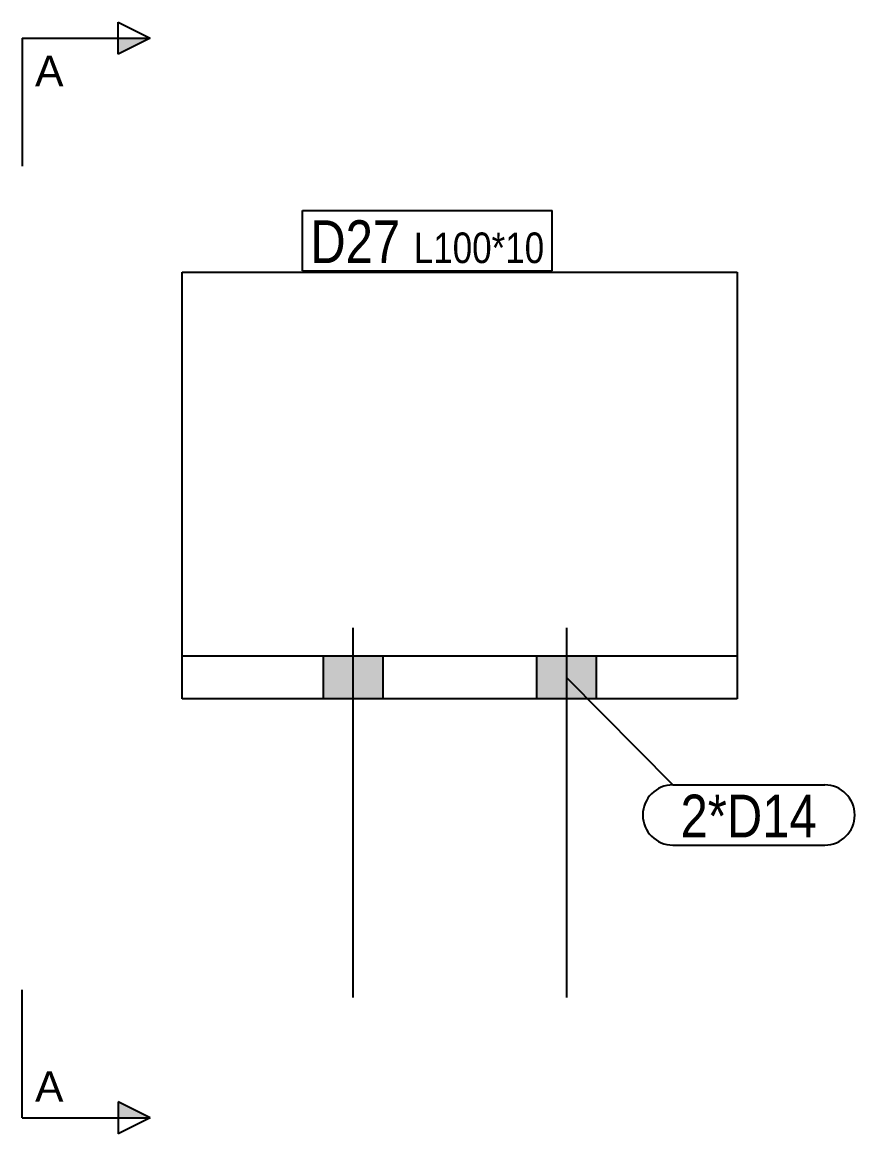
# Model space of a CAD drawing. Header units: millimetres. Extents: x 3 to 10977, y -21 to 269.
# Drawn here: x 10781.5 to 10976.6, y 9 to 269.4 of the extents above; entities that cross this region are included whole.
import ezdxf

# ---------------------------------------------------------------- set-up
doc = ezdxf.new("R2010")
doc.units = ezdxf.units.MM
doc.linetypes.add('DXK_LINE_DOT2', pattern=[3.9198, 1.9599, -1.9599])
doc.layers.add('STÅL', color=7, linetype='Continuous')
doc.layers.add('TEKST', color=7, linetype='Continuous')
doc.styles.add('Arial', font='ARIAL.TTF', dxfattribs={"height": 0.2})
doc.styles.add('Arial Narrow', font='ARIALN.TTF', dxfattribs={"height": 0.2})

msp = doc.modelspace()

# ---------------------------------------------------------------- hatches: boundary and pattern name
at = {"layer": 'STÅL', "linetype": 'Continuous'}
for points in [[(10866.04, 120.9), (10852.04, 120.9), (10852.04, 110.9), (10866.04, 110.9)], [(10916.04, 120.9), (10902.04, 120.9), (10902.04, 110.9), (10916.04, 110.9)]]:
    msp.add_hatch(color=3, dxfattribs=at).paths.add_polyline_path(points)
at = {"layer": 'TEKST', "linetype": 'Continuous'}
for points in [[(10804.04, 261.93), (10804.04, 265.68), (10811.54, 265.68)], [(10804.04, 12.75), (10804.04, 16.5), (10811.54, 12.75)]]:
    msp.add_hatch(color=30, dxfattribs=at).paths.add_polyline_path(points)

# ---------------------------------------------------------------- linework, layer by layer
at = {"layer": 'STÅL', "color": 2, "linetype": 'Continuous'}
for p, q in [((10819.04, 132.9), (10819.04, 210.9)), ((10819.04, 210.9), (10949.04, 210.9)), ((10949.04, 210.9), (10949.04, 110.9)), ((10819.04, 110.9), (10819.04, 132.9)), ((10949.04, 120.9), (10819.04, 120.9)), ((10949.04, 110.9), (10819.04, 110.9))]:
    msp.add_line(p, q, dxfattribs=at)
at = {"layer": 'STÅL', "color": 7, "linetype": 'DXK_LINE_DOT2'}
msp.add_line((10949.04, 210.44), (10949.04, 207.19), dxfattribs=at)
at = {"layer": 'STÅL', "color": 3, "linetype": 'Continuous'}
for p, q in [((10859.04, 127.5), (10859.04, 40.9)), ((10909.04, 127.5), (10909.04, 40.9)), ((10852.04, 120.9), (10852.04, 110.9)), ((10866.04, 120.9), (10866.04, 110.9)), ((10902.04, 120.9), (10902.04, 110.9)), ((10916.04, 120.9), (10916.04, 110.9))]:
    msp.add_line(p, q, dxfattribs=at)
at = {"layer": 'TEKST', "color": 30, "linetype": 'Continuous'}
for p, q in [((10804.04, 261.93), (10804.04, 269.43)), ((10804.04, 269.43), (10811.54, 265.68)), ((10781.54, 265.68), (10781.54, 235.68)), ((10781.54, 265.68), (10811.54, 265.68)), ((10811.54, 265.68), (10804.04, 261.93)), ((10781.54, 12.75), (10781.54, 42.75)), ((10811.54, 12.75), (10804.04, 16.5)), ((10804.04, 16.5), (10804.04, 9)), ((10781.54, 12.75), (10811.54, 12.75)), ((10811.54, 12.75), (10804.04, 9))]:
    msp.add_line(p, q, dxfattribs=at)
at = {"layer": 'TEKST', "color": 7, "linetype": 'Continuous'}
for p, q in [((10847.24, 225.3), (10905.71, 225.3)), ((10847.24, 211.2), (10847.24, 225.3)), ((10905.71, 211.2), (10905.71, 225.3)), ((10847.24, 211.2), (10905.71, 211.2)), ((10909.04, 115.9), (10934, 90.73)), ((10934, 90.73), (10969.57, 90.73)), ((10934, 76.63), (10969.57, 76.63))]:
    msp.add_line(p, q, dxfattribs=at)
for centre, start, end in [((10934, 83.68), 90, 270), ((10969.57, 83.68), 270, 90)]:
    msp.add_arc(centre, 7.05, start, end, dxfattribs=at)

# ---------------------------------------------------------------- wipeouts: each hides what was drawn before it
at = {"color": 0, "linetype": 'Continuous'}
for points in [[(10791.2, 254.43), (10791.2, 261.93), (10784.54, 261.93), (10784.54, 254.43)], [(10791.2, 16.5), (10791.2, 24), (10784.54, 24), (10784.54, 16.5)]]:
    msp.add_wipeout(points, dxfattribs=at).dxf.layer = 'TEKST'
at = {"color": 0}
for points in [[(10870.14, 213), (10870.14, 223.5), (10849.04, 223.5), (10849.04, 213)], [(10903.91, 213), (10903.91, 220.5), (10873.29, 220.5), (10873.29, 213)], [(10967.77, 78.43), (10967.77, 88.93), (10935.8, 88.93), (10935.8, 78.43)]]:
    msp.add_wipeout(points, dxfattribs=at).dxf.layer = 'TEKST'

# ---------------------------------------------------------------- next in the draw order: texts
at = {"layer": 'TEKST', "color": 96, "linetype": 'Continuous', "style": 'Arial'}
for p in [(10784.54, 254.43), (10784.54, 16.5)]:
    msp.add_text('A', height=7.16, dxfattribs=at).set_placement(p)

# ---------------------------------------------------------------- next in the draw order: wipeouts: each hides what was drawn before it
at = {"color": 0}
for points in [[(10870.14, 213), (10870.14, 223.5), (10849.04, 223.5), (10849.04, 213)], [(10903.91, 213), (10903.91, 220.5), (10873.29, 220.5), (10873.29, 213)], [(10967.77, 78.43), (10967.77, 88.93), (10935.8, 88.93), (10935.8, 78.43)]]:
    msp.add_wipeout(points, dxfattribs=at).dxf.layer = 'TEKST'

# ---------------------------------------------------------------- next in the draw order: texts
at = {"layer": 'TEKST', "color": 3, "style": 'Arial Narrow'}
for s, height, p in [('D27', 10.021, (10849.04, 213)), ('L100*10', 7.158, (10873.29, 213)), ('2*D14', 10.021, (10935.8, 78.43))]:
    msp.add_text(s, height=height, dxfattribs=at).set_placement(p)

doc.saveas('drawing.dxf')
